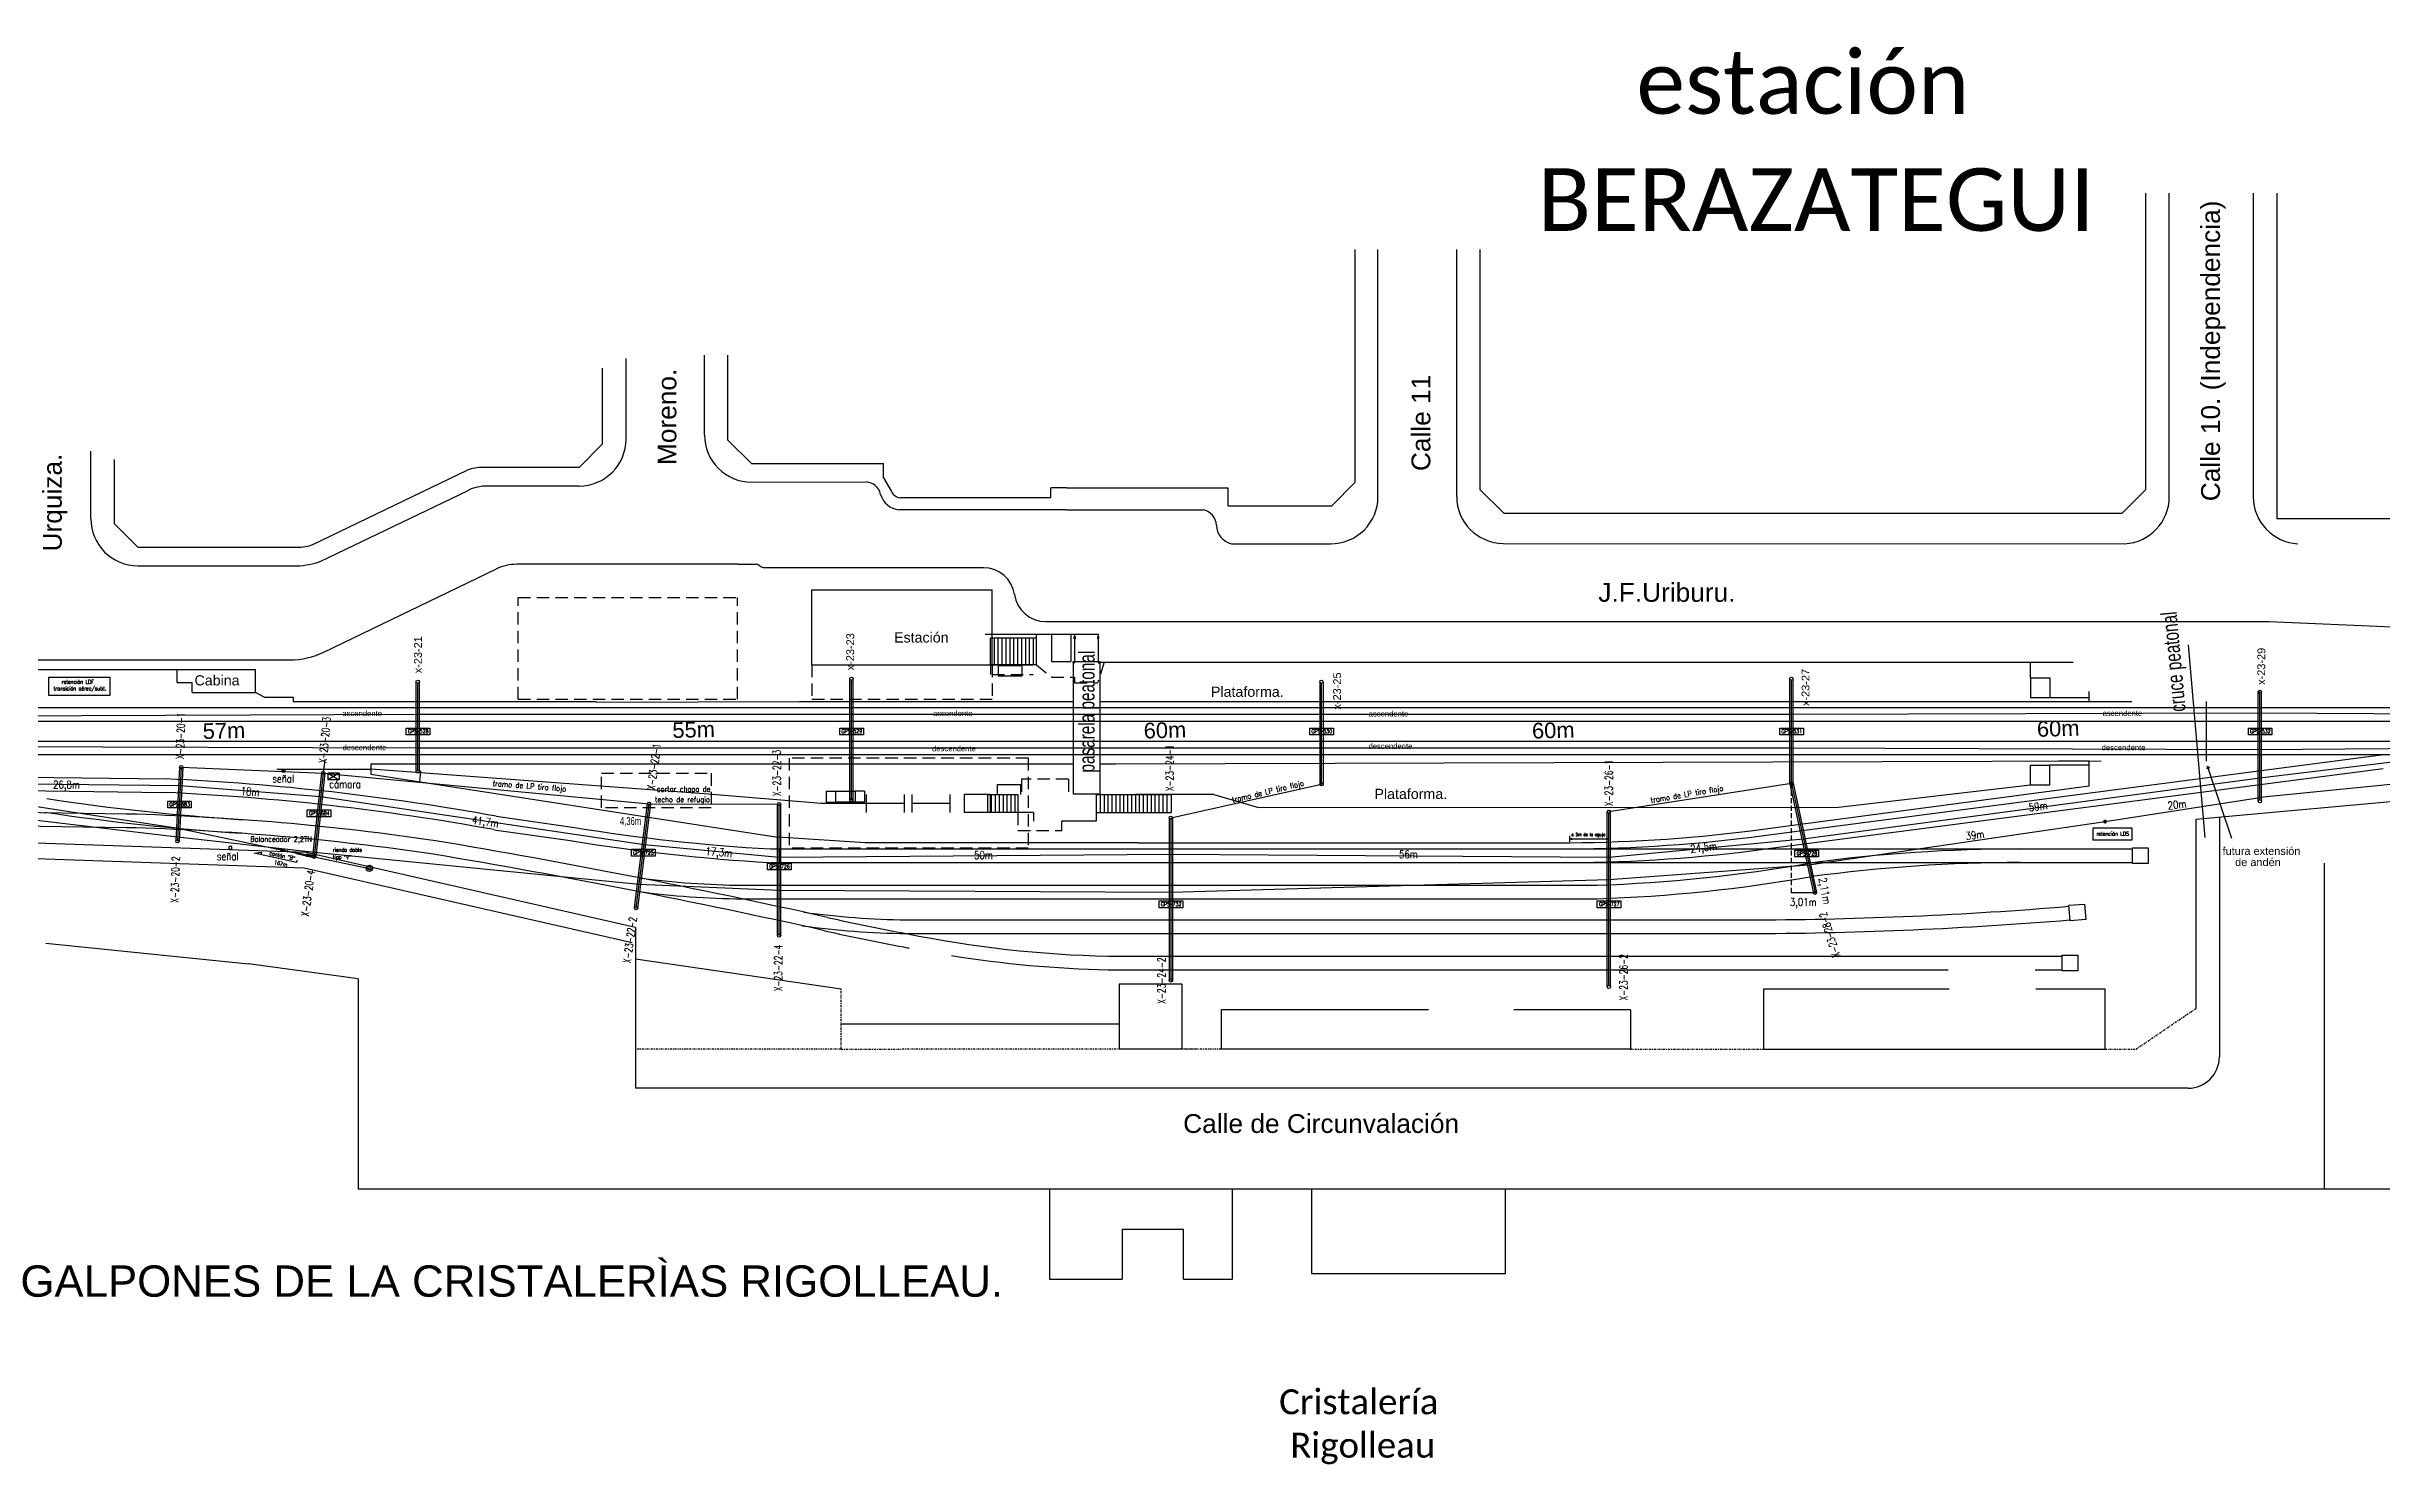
# Model space of a CAD drawing. Header units: millimetres. Extents: x 1022 to 1719, y 1617 to 1798.
# Drawn here: x 1262 to 1560.1, y 1616.8 to 1797.8 of the extents above; entities that cross this region are included whole.
import ezdxf

# ---------------------------------------------------------------- set-up
doc = ezdxf.new("R2010")
doc.units = ezdxf.units.MM
doc.linetypes.add('DASHDOT2', pattern=[0.5, 0.25, -0.125, 0, -0.125])
doc.linetypes.add('HIDDEN2', pattern=[4.7625, 3.175, -1.5875])
for name, color, linetype in [('CALLES', 8, 'Continuous'), ('EDIFICIOS', 8, 'Continuous'), ('LIMITE', 8, 'DASHDOT2'), ('LINEA_02', 8, 'Continuous'), ('longitud vano', 7, 'Continuous'), ('n° de postación', 1, 'Continuous'), ('pórticos', 4, 'Continuous'), ('SEMICUBIERTO', 8, 'HIDDEN2'), ('textos', 7, 'Continuous'), ('Textos catenaria', 7, 'Continuous'), ('vías', 8, 'Continuous')]:
    doc.layers.add(name, color=color, linetype=linetype)
doc.styles.add('progresivas', font='calibri.ttf')
doc.styles.add('ROMANS', font='arial.ttf', dxfattribs={"width": 0.7})
doc.styles.add('SIMPLEX', font='simplex.shx', dxfattribs={"width": 0.75})
doc.linetypes.add('FENCELINE2', pattern='A,0.25,-0.1,[132,ltypeshp.shx,S=0.1,R=0,X=-0.1,Y=0],-0.1,1', length=1.45)
doc.linetypes.add('ZIGZAG', pattern='A,0.00254,-5.08,[131,ltypeshp.shx,S=5.08,R=0,X=-5.08,Y=0],-10.16,[131,ltypeshp.shx,S=5.08,R=180,X=5.08,Y=0],-5.08', length=20.32254)

# ---------------------------------------------------------------- blocks, each defined once
blk = doc.blocks.new('Balanceador vista superior')
at = {"color": 3}
for p, q in [((-0.89, -0.32), (-0.95, 0.05)), ((-0.37, 0.09), (-0.94, 0.02)), ((-0.26, 0.01), (-0.55, -0.03)), ((-0.49, 0.06), (-0.54, 0.05)), ((-0.49, 0.05), (-0.54, 0.04)), ((-0.54, 0.04), (-0.53, -0.02)), ((-0.36, 0), (-0.49, 0.06)), ((-0.48, -0.01), (-0.49, 0.05)), ((-0.36, 0), (-0.37, 0.09)), ((-0.28, 0.01), (-0.37, 0.09)), ((-0.3, -0.1), (-0.31, 0.01)), ((-0.25, -0.09), (-0.26, 0.01)), ((-4.64, -0.67), (-4.65, -0.67)), ((-4.63, -0.66), (-4.64, -0.66)), ((-4.64, -0.67), (-4.64, -0.66)), ((-4.63, -0.67), (-4.64, -0.67)), ((-4.34, -0.63), (-4.63, -0.67)), ((-4.35, -0.62), (-4.34, -0.62)), ((-4.35, -0.63), (-4.34, -0.63)), ((-4.34, -0.62), (-4.32, -0.62)), ((-4.33, -0.62), (-4.34, -0.62)), ((-4.34, -0.63), (-4.34, -0.62)), ((-4.33, -0.63), (-4.34, -0.63)), ((-4.31, -0.69), (-4.33, -0.56)), ((-4.24, -0.58), (-4.28, -0.58)), ((-4.23, -0.64), (-4.27, -0.65)), ((-4.19, -0.59), (-4.22, -0.6)), ((-4.18, -0.61), (-4.22, -0.62)), ((-4.17, -0.67), (-4.19, -0.54)), ((-4.19, -0.6), (-4.18, -0.6)), ((-4.1, -0.56), (-4.13, -0.56)), ((-4.09, -0.62), (-4.12, -0.63)), ((-4.04, -0.57), (-4.08, -0.58)), ((-4.04, -0.59), (-4.07, -0.6)), ((-4.05, -0.58), (-4.03, -0.58)), ((-4.02, -0.65), (-4.04, -0.52)), ((-3.95, -0.54), (-3.99, -0.54)), ((-3.95, -0.6), (-3.98, -0.61)), ((-3.9, -0.55), (-3.93, -0.56)), ((-3.9, -0.57), (-3.93, -0.58)), ((-3.88, -0.62), (-3.9, -0.5)), ((-3.9, -0.56), (-3.89, -0.56)), ((-3.81, -0.52), (-3.84, -0.52)), ((-3.8, -0.58), (-3.83, -0.58)), ((-3.75, -0.53), (-3.79, -0.54)), ((-3.75, -0.55), (-3.78, -0.56)), ((-3.47, -0.5), (-3.76, -0.54)), ((-3.46, -0.49), (-3.47, -0.5)), ((-3.46, -0.5), (-3.47, -0.5)), ((-3.46, -0.49), (-3.46, -0.49)), ((-3.46, -0.5), (-3.45, -0.5)), ((-3.46, -0.5), (-3.46, -0.5)), ((-3.44, -0.56), (-3.45, -0.43)), ((-3.37, -0.45), (-3.4, -0.46)), ((-3.36, -0.52), (-3.39, -0.52)), ((-3.31, -0.47), (-3.35, -0.47)), ((-3.31, -0.49), (-3.34, -0.49)), ((-2.31, -0.33), (-3.32, -0.48)), ((-2.23, -0.3), (-2.34, -0.31)), ((-2.34, -0.32), (-2.34, -0.31)), ((-2.3, -0.31), (-2.34, -0.32)), ((-2.23, -0.35), (-2.34, -0.36)), ((-2.29, -0.35), (-2.34, -0.36)), ((-2.34, -0.36), (-2.34, -0.36)), ((-2.32, -0.37), (-2.33, -0.3)), ((-2.29, -0.35), (-2.3, -0.31)), ((-2.23, -0.36), (-2.24, -0.28)), ((-2.21, -0.27), (-1.01, -0.05)), ((-2.2, -0.37), (-0.98, -0.23)), ((-2.18, -0.36), (-2.19, -0.27)), ((-0.6, -0.05), (-1.25, -0.14)), ((-0.59, -0.09), (-1.25, -0.18)), ((-1.24, -0.22), (-1.25, -0.14)), ((-0.59, -0.13), (-1.24, -0.22)), ((-0.86, -0.01), (-1.01, -0.03)), ((-1, -0.1), (-1.01, -0.03)), ((-0.86, -0.03), (-1, -0.08)), ((-0.98, -0.25), (-0.99, -0.18)), ((-0.83, -0.22), (-0.98, -0.21)), ((-0.83, -0.23), (-0.98, -0.25)), ((-0.33, -0.19), (-0.9, -0.28)), ((-0.85, -0.08), (-0.86, -0.01)), ((-0.83, -0.23), (-0.84, -0.16)), ((-0.59, -0.13), (-0.6, -0.05)), ((-0.54, -0.13), (-0.55, -0.03)), ((-0.25, -0.09), (-0.54, -0.13)), ((-0.53, -0.02), (-0.48, -0.01)), ((-0.52, -0.14), (-0.46, -0.13)), ((-0.51, -0.19), (-0.52, -0.14)), ((-0.46, -0.18), (-0.51, -0.19)), ((-0.46, -0.19), (-0.51, -0.2)), ((-0.34, -0.1), (-0.46, -0.19)), ((-0.46, -0.13), (-0.46, -0.18)), ((-0.33, -0.19), (-0.34, -0.1)), ((-0.33, -0.19), (-0.27, -0.09)), ((-0.23, -0.03), (-0.26, -0.01)), ((-0.25, -0.06), (-0.23, -0.03)), ((-0.21, -0.03), (-0.23, -0.03))]:
    blk.add_line(p, q, dxfattribs=at)
blk.add_circle((0, 0), 0.00196, dxfattribs=at)
for centre, radius, start, end in [((-4.33, -0.63), 0.0672, 54.834, 92.1887), ((-4.33, -0.62), 0.0672, 284.2073, 321.5619), ((-4.33, -0.63), 0.0739, 11.7462, 52.4887), ((-4.33, -0.62), 0.0739, 323.9072, 4.6497), ((-4.25, -0.62), 0.038, 11.453, 73.3746), ((-4.26, -0.61), 0.038, 303.0213, 4.9429), ((-4.18, -0.6), 0.0672, 54.834, 92.1887), ((-4.18, -0.6), 0.0672, 284.2073, 321.5619), ((-4.19, -0.61), 0.0739, 11.7462, 52.4887), ((-4.19, -0.6), 0.0739, 323.9072, 4.6497), ((-4.11, -0.59), 0.038, 11.453, 73.3746), ((-4.11, -0.59), 0.038, 303.0213, 4.9429), ((-4.04, -0.58), 0.0672, 54.834, 92.1887), ((-4.04, -0.58), 0.0672, 284.2073, 321.5619), ((-4.04, -0.59), 0.0739, 11.7462, 52.4887), ((-4.05, -0.58), 0.0739, 323.9072, 4.6497), ((-3.97, -0.57), 0.038, 11.453, 73.3746), ((-3.97, -0.57), 0.038, 303.0213, 4.9429), ((-3.89, -0.56), 0.0672, 54.834, 92.1887), ((-3.89, -0.56), 0.0672, 284.2073, 321.5619), ((-3.9, -0.57), 0.0739, 11.7462, 52.4887), ((-3.9, -0.56), 0.0739, 323.9072, 4.6497), ((-3.82, -0.55), 0.038, 11.453, 73.3746), ((-3.82, -0.55), 0.038, 303.0213, 4.9429), ((-3.45, -0.5), 0.0672, 54.834, 92.1887), ((-3.45, -0.5), 0.0672, 284.2073, 321.5619), ((-3.46, -0.5), 0.0739, 11.7462, 52.4887), ((-3.46, -0.49), 0.0739, 323.9072, 4.6497), ((-3.38, -0.49), 0.038, 11.453, 73.3746), ((-3.38, -0.48), 0.038, 303.0213, 4.9429), ((-2.21, -0.28), 0.024, 8.198, 188.198), ((-2.2, -0.36), 0.024, 188.198, 8.198)]:
    blk.add_arc(centre, radius, start, end, dxfattribs=at)

msp = doc.modelspace()

# ---------------------------------------------------------------- linework, layer by layer
for p, q in [((1535.418, 1721.44), (1537.518, 1696.843)), ((1307.943, 1710.833), (1310.954, 1710.833)), ((1307.943, 1709.97), (1307.943, 1710.833)), ((1310.954, 1710.833), (1310.954, 1709.97)), ((1363.287, 1710.832), (1366.298, 1710.832)), ((1363.287, 1709.969), (1363.287, 1710.832)), ((1366.298, 1710.832), (1366.298, 1709.969)), ((1423.287, 1710.831), (1426.298, 1710.831)), ((1423.287, 1709.968), (1423.287, 1710.831)), ((1426.298, 1710.831), (1426.298, 1709.968)), ((1483.287, 1710.83), (1486.298, 1710.83)), ((1483.287, 1709.967), (1483.287, 1710.83)), ((1486.298, 1710.83), (1486.298, 1709.967)), ((1543.087, 1710.829), (1546.098, 1710.829)), ((1543.087, 1709.966), (1543.087, 1710.829)), ((1546.098, 1710.829), (1546.098, 1709.966)), ((1310.954, 1709.97), (1307.943, 1709.97)), ((1366.298, 1709.969), (1363.287, 1709.969)), ((1426.298, 1709.968), (1423.287, 1709.968)), ((1486.298, 1709.967), (1483.287, 1709.967)), ((1546.098, 1709.966), (1543.087, 1709.966)), ((1292.467, 1705.523), (1292.117, 1705.523)), ((1292.117, 1705.173), (1292.117, 1705.523)), ((1292.117, 1705.523), (1292.467, 1705.173)), ((1292.467, 1705.523), (1292.117, 1705.173)), ((1292.467, 1705.173), (1292.117, 1705.173)), ((1292.467, 1705.173), (1292.467, 1705.523)), ((1297.535, 1706.815), (1297.346, 1705.086)), ((1297.942, 1705.077), (1297.942, 1704.227)), ((1299.392, 1705.077), (1297.942, 1705.077)), ((1299.392, 1705.077), (1297.942, 1704.227)), ((1297.942, 1705.077), (1299.392, 1704.227)), ((1299.392, 1705.077), (1299.392, 1704.227)), ((1574.561, 1704.937), (1544.561, 1701.972)), ((1279.131, 1704.251), (1279.041, 1702.513)), ((1297.098, 1702.811), (1296.91, 1701.081)), ((1299.392, 1704.227), (1297.942, 1704.227)), ((1252.287, 1700.071), (1278.754, 1696.948)), ((1277.492, 1701.491), (1280.504, 1701.491)), ((1277.492, 1700.629), (1277.492, 1701.491)), ((1280.504, 1700.629), (1277.492, 1700.629)), ((1280.504, 1701.491), (1280.504, 1700.629)), ((1295.311, 1700.365), (1298.322, 1700.365)), ((1295.311, 1699.502), (1295.311, 1700.365)), ((1298.322, 1699.502), (1295.311, 1699.502)), ((1298.322, 1700.365), (1298.322, 1699.502)), ((1486.998, 1693.371), (1524.801, 1698.881)), ((1278.754, 1696.948), (1296.243, 1694.963)), ((1456.455, 1696.678), (1456.755, 1696.782)), ((1456.455, 1696.678), (1461.455, 1696.678)), ((1456.455, 1696.678), (1456.755, 1696.575)), ((1461.455, 1696.678), (1461.156, 1696.782)), ((1461.455, 1696.678), (1461.156, 1696.575)), ((1285.67, 1695.685), (1285.32, 1695.685)), ((1285.32, 1695.335), (1285.32, 1695.685)), ((1285.67, 1695.335), (1285.32, 1695.335)), ((1285.67, 1695.335), (1285.67, 1695.685)), ((1296.181, 1694.387), (1303.228, 1692.912)), ((1296.243, 1694.963), (1337.665, 1690.876)), ((1336.692, 1695.341), (1339.703, 1695.341)), ((1336.692, 1694.478), (1336.692, 1695.341)), ((1339.703, 1694.478), (1336.692, 1694.478)), ((1339.703, 1695.341), (1339.703, 1694.478)), ((1354.063, 1693.572), (1357.074, 1693.572)), ((1354.063, 1692.709), (1354.063, 1693.572)), ((1355.537, 1695.389), (1355.537, 1693.649)), ((1357.074, 1693.572), (1357.074, 1692.709)), ((1461.455, 1691.49), (1486.998, 1693.371)), ((1485.216, 1695.23), (1488.227, 1695.23)), ((1485.216, 1694.367), (1485.216, 1695.23)), ((1488.227, 1694.367), (1485.216, 1694.367)), ((1488.227, 1695.23), (1488.227, 1694.367)), ((1337.665, 1690.876), (1355.537, 1690.128)), ((1357.074, 1692.709), (1354.063, 1692.709)), ((1355.537, 1690.128), (1405.537, 1689.879)), ((1405.537, 1689.879), (1461.455, 1691.49)), ((1487.77, 1689.794), (1484.76, 1689.794)), ((1404.052, 1688.746), (1407.063, 1688.746)), ((1404.052, 1687.884), (1404.052, 1688.746)), ((1407.063, 1687.884), (1404.052, 1687.884)), ((1407.063, 1688.746), (1407.063, 1687.884)), ((1459.982, 1688.746), (1462.993, 1688.746)), ((1459.982, 1687.884), (1459.982, 1688.746)), ((1462.993, 1687.884), (1459.982, 1687.884)), ((1462.993, 1688.746), (1462.993, 1687.884))]:
    msp.add_line(p, q)
at = {"color": 6}
msp.add_line((1537.765, 1706.585), (1537.765, 1714.227), dxfattribs=at)
at = {"color": 5}
for p, q in [((1244.236, 1704.764), (1277.287, 1704.34)), ((1244.214, 1703.024), (1277.264, 1702.601)), ((1319.417, 1699.57), (1329.417, 1698.13)), ((1319.169, 1697.848), (1329.169, 1696.407)), ((1354.417, 1695.389), (1461.455, 1695.389)), ((1354.417, 1693.649), (1461.455, 1693.649))]:
    msp.add_line(p, q, dxfattribs=at)
at = {"color": 4}
for p, q in [((1279.003, 1705.86), (1278.515, 1696.379)), ((1279.213, 1705.849), (1278.725, 1696.369)), ((1279.423, 1705.838), (1278.934, 1696.358)), ((1297.137, 1705.108), (1295.972, 1694.409)), ((1297.346, 1705.086), (1296.181, 1694.387)), ((1297.555, 1705.063), (1296.389, 1694.364)), ((1484.555, 1703.688), (1487.565, 1689.749)), ((1484.761, 1703.733), (1487.77, 1689.794)), ((1484.966, 1703.777), (1487.976, 1689.838)), ((1337.079, 1687.855), (1338.734, 1701.197)), ((1337.287, 1687.829), (1338.943, 1701.171)), ((1337.496, 1687.803), (1339.151, 1701.146)), ((1355.327, 1684.328), (1355.327, 1701.128)), ((1355.537, 1684.328), (1355.537, 1701.128)), ((1355.747, 1684.328), (1355.747, 1701.128)), ((1405.327, 1699.369), (1405.327, 1678.604)), ((1405.537, 1699.369), (1405.537, 1678.604)), ((1405.747, 1699.369), (1405.747, 1678.604)), ((1461.245, 1677.771), (1461.245, 1700.13)), ((1461.455, 1677.981), (1461.455, 1699.92)), ((1461.665, 1677.771), (1461.665, 1700.13))]:
    msp.add_line(p, q, dxfattribs=at)
at = {"color": 11, "linetype": 'ZIGZAG', "ltscale": 0.02}
for p, q in [((1279.213, 1705.849), (1297.346, 1705.086)), ((1297.346, 1705.086), (1338.943, 1701.171)), ((1309.757, 1705.346), (1309.624, 1703.93)), ((1424.761, 1703.639), (1405.747, 1699.369)), ((1484.761, 1703.733), (1461.455, 1700.13)), ((1338.943, 1701.171), (1355.537, 1701.128))]:
    msp.add_line(p, q, dxfattribs=at)
at = {"color": 7, "linetype": 'HIDDEN2', "ltscale": 0.2}
msp.add_line((1484.76, 1689.794), (1484.761, 1703.733), dxfattribs=at)
at = {"color": 7}
for p, q in [((1524.801, 1698.881), (1544.561, 1701.972)), ((1456.455, 1696.301), (1456.455, 1697.056)), ((1288.52, 1694.834), (1289.469, 1694.975)), ((1293.91, 1693.64), (1288.52, 1694.834)), ((1289.469, 1694.975), (1289.395, 1694.64)), ((1293.984, 1693.975), (1293.91, 1693.64))]:
    msp.add_line(p, q, dxfattribs=at)
for points in [[(1262.311, 1717.308), (1270.095, 1717.308), (1270.095, 1714.967), (1262.311, 1714.967)], [(1523.268, 1698.065), (1528.201, 1698.065), (1528.201, 1696.493), (1523.268, 1696.493)]]:
    msp.add_lwpolyline(points, close=True)
at = {"color": 3}
msp.add_lwpolyline([(1131.237, 1715.643), (1192.037, 1709.432), (1251.587, 1702.234), (1278.81, 1698.024), (1296.181, 1694.387)], dxfattribs=at)
at = {"const_width": 0.05}
msp.add_lwpolyline([(1297.262, 1702.79, 1), (1297.312, 1702.79, 1)], format="xyb", close=True, dxfattribs=at)
at = {"color": 7}
for points, const_width in [([(1524.676, 1698.881, 1), (1524.926, 1698.881, 1)], 0.25), ([(1487.745, 1689.794, 1), (1487.795, 1689.794, 1)], 0.05)]:
    msp.add_lwpolyline(points, format="xyb", close=True, dxfattribs=dict(at, const_width=const_width))
for centre, radius in [((1309.417, 1710.4), 0.0747), ((1364.761, 1710.399), 0.0747), ((1424.761, 1710.398), 0.0747), ((1484.761, 1710.397), 0.0747), ((1544.561, 1710.396), 0.0747), ((1278.966, 1701.059), 0.0747), ((1296.785, 1699.932), 0.0747), ((1303.228, 1692.912), 0.4), ((1303.228, 1692.912), 0.2), ((1338.166, 1694.908), 0.0747), ((1355.537, 1693.139), 0.0747), ((1486.69, 1694.797), 0.0747), ((1405.526, 1688.314), 0.0747), ((1461.455, 1688.314), 0.0747)]:
    msp.add_circle(centre, radius)
at = {"color": 4}
for centre in [(1279.213, 1705.849), (1297.346, 1705.086), (1338.943, 1701.171), (1355.537, 1701.128), (1405.537, 1699.369), (1461.455, 1700.13), (1278.725, 1696.369), (1296.181, 1694.387), (1487.77, 1689.794), (1337.287, 1687.829), (1355.537, 1684.328), (1405.537, 1678.604), (1461.455, 1677.771)]:
    msp.add_circle(centre, 0.21, dxfattribs=at)
for radius in [296.95, 298.69]:
    msp.add_arc((1306.284, 1995.451), radius, 261.4378, 266.28444)
at = {"color": 5}
for centre, radius, start, end in [((1262.88, 1388.699), 314.23, 79.69247, 87.38663), ((1262.88, 1388.699), 315.97, 79.69247, 87.38663), ((1368.576, 1939.967), 246.727, 260.80227, 266.68668), ((1368.576, 1939.967), 244.987, 260.80227, 266.68668)]:
    msp.add_arc(centre, radius, start, end, dxfattribs=at)
at = {"layer": 'CALLES'}
for p, q in [((1529.997, 1741.267), (1529.996, 1779.113)), ((1532.997, 1740.336), (1532.996, 1779.113)), ((1543.717, 1779.113), (1543.718, 1740.336)), ((1546.717, 1779.113), (1546.718, 1737.557)), ((1429.088, 1742.215), (1429.088, 1771.952)), ((1431.982, 1740.364), (1431.985, 1771.952)), ((1442.029, 1740.397), (1442.029, 1771.952)), ((1445.029, 1741.265), (1445.029, 1771.952)), ((1346.004, 1748.236), (1346.004, 1758.454)), ((1349.004, 1747.603), (1349.004, 1758.455)), ((1333.004, 1747.104), (1333.004, 1756.79)), ((1336.004, 1747.734), (1336.004, 1758.021)), ((1330.004, 1744.104), (1333.004, 1747.104)), ((1349.004, 1747.603), (1352.004, 1744.606)), ((1267.679, 1737.54), (1267.679, 1746.185)), ((1270.679, 1736.91), (1270.679, 1745.132)), ((1296.022, 1734.254), (1315.724, 1743.76)), ((1330.004, 1744.104), (1317.725, 1744.104)), ((1352.004, 1744.606), (1368.879, 1744.625)), ((1368.879, 1742.775), (1368.879, 1744.625)), ((1297.052, 1732.119), (1315.742, 1741.137)), ((1330.004, 1741.734), (1318.349, 1741.734)), ((1352.01, 1742.236), (1366.639, 1742.252)), ((1368.879, 1742.775), (1369.875, 1741.032)), ((1390.236, 1740.215), (1390.236, 1741.515)), ((1392.24, 1741.515), (1390.236, 1741.515)), ((1426.088, 1739.215), (1429.088, 1742.215)), ((1445.029, 1741.265), (1448.029, 1738.265)), ((1526.997, 1738.267), (1529.997, 1741.267)), ((1392.24, 1738.705), (1370.836, 1738.704)), ((1390.236, 1740.215), (1370.982, 1740.214)), ((1448.029, 1738.265), (1526.997, 1738.267)), ((1273.679, 1733.91), (1270.679, 1736.91)), ((1273.679, 1733.91), (1294.022, 1733.91)), ((1273.679, 1731.54), (1294.022, 1731.54)), ((1350.284, 1731.734), (1322.046, 1731.734)), ((1350.284, 1731.734), (1352.653, 1731.737)), ((1413.281, 1734.365), (1425.917, 1734.365)), ((1447.964, 1734.397), (1527.301, 1734.367)), ((1297.432, 1720.519), (1319.439, 1731.138)), ((1381.633, 1731.305), (1353.692, 1731.304)), ((1389.555, 1724.425), (1395.763, 1724.425)), ((1392.76, 1722.795), (1393.26, 1722.795)), ((1395.763, 1724.425), (1477.063, 1724.426)), ((1477.063, 1724.426), (1545.726, 1724.427)), ((1545.726, 1724.427), (1607.618, 1721.758)), ((1149.353, 1719.596), (1293.082, 1719.525)), ((1599.25, 1704.885), (1536.391, 1699.156)), ((1536.391, 1699.156), (1536.392, 1675.025)), ((1539.391, 1699.43), (1539.392, 1668.837)), ((1294.892, 1692.955), (1210.081, 1695.891)), ((1336.762, 1683.395), (1294.892, 1692.955)), ((1552.758, 1693.584), (1552.759, 1651.937)), ((1337.207, 1685.345), (1337.207, 1664.833)), ((1261.949, 1683.359), (1287.787, 1680.714)), ((1337.207, 1681.345), (1363.452, 1677.531)), ((1301.801, 1678.815), (1287.787, 1680.714)), ((1301.801, 1678.815), (1301.802, 1651.933)), ((1413.552, 1664.835), (1337.207, 1664.833)), ((1535.392, 1664.836), (1413.552, 1664.835)), ((1413.553, 1651.935), (1301.802, 1651.933)), ((1563.206, 1651.937), (1413.553, 1651.935))]:
    msp.add_line(p, q, dxfattribs=at)
for centre, radius, start, end in [((1330.004, 1747.734), 6, 270.00088, 0.00088), ((1352.004, 1748.236), 6, 180.00088, 270.06402), ((1317.725, 1738.104), 6, 90.00088, 109.47345), ((1318.35, 1735.734), 6, 90.00088, 115.75798), ((1366.501, 1740.221), 2.036, 12.42486, 86.10529), ((1371.088, 1741.393), 2.7, 195.76847, 264.66026), ((1371.254, 1741.741), 1.551, 207.19611, 259.89611), ((1273.679, 1737.54), 6, 180.00088, 270.00088), ((1425.982, 1740.365), 6, 269.37929, 359.99415), ((1448.029, 1740.397), 6, 180.00088, 269.37868), ((1526.997, 1740.359), 6, 272.91056, 359.7829), ((1549.718, 1740.359), 6, 180.21886, 267.09121), ((1294.022, 1739.91), 6, 270.00088, 289.47345), ((1293.68, 1741.552), 10.017, 271.95536, 289.67034), ((1322.046, 1725.734), 6, 90.00088, 115.75798), ((1352.477, 1730.855), 0.899, 47.74848, 78.70219), ((1353.812, 1732.612), 1.313, 236.20903, 264.76964), ((1381.633, 1727.305), 4, 8.04873, 90.00088), ((1389.555, 1728.425), 4, 188.04873, 270.00088), ((1293.086, 1729.525), 10, 269.97184, 295.75798), ((1535.392, 1668.836), 4, 270.00088, 0.00088)]:
    msp.add_arc(centre, radius, start, end, dxfattribs=at)
at = {"layer": 'EDIFICIOS'}
for p, q in [((1359.722, 1728.494), (1382.722, 1728.495)), ((1359.722, 1718.894), (1359.722, 1728.494)), ((1382.722, 1718.895), (1382.722, 1728.495)), ((1390.31, 1722.795), (1390.311, 1719.345)), ((1390.31, 1722.795), (1392.76, 1722.795)), ((1392.76, 1722.795), (1392.761, 1719.345)), ((1393.26, 1722.795), (1396.26, 1722.795)), ((1393.26, 1722.795), (1393.26, 1722.476)), ((1396.26, 1722.795), (1396.26, 1722.476)), ((1393.36, 1722.476), (1393.16, 1722.476)), ((1393.16, 1722.476), (1393.16, 1722.276)), ((1393.16, 1722.276), (1393.36, 1722.276)), ((1393.26, 1722.276), (1393.261, 1719.345)), ((1393.36, 1722.276), (1393.36, 1722.476)), ((1396.36, 1722.476), (1396.16, 1722.476)), ((1396.16, 1722.476), (1396.16, 1722.276)), ((1396.16, 1722.276), (1396.36, 1722.276)), ((1396.26, 1722.276), (1396.261, 1719.345)), ((1396.36, 1722.276), (1396.36, 1722.476)), ((1278.701, 1718.283), (1288.701, 1718.283)), ((1278.701, 1716.643), (1278.701, 1718.283)), ((1278.701, 1716.643), (1280.621, 1716.643)), ((1280.621, 1715.383), (1280.621, 1716.643)), ((1288.701, 1715.383), (1288.701, 1718.283)), ((1359.722, 1718.894), (1382.722, 1718.895)), ((1390.311, 1719.345), (1392.761, 1719.345)), ((1393.061, 1719.145), (1393.061, 1719.345)), ((1393.061, 1719.345), (1393.261, 1719.345)), ((1393.061, 1719.145), (1393.261, 1719.145)), ((1393.261, 1719.345), (1393.261, 1719.145)), ((1393.261, 1719.345), (1396.261, 1719.345)), ((1396.261, 1719.345), (1396.261, 1719.145)), ((1396.261, 1719.345), (1396.461, 1719.345)), ((1396.261, 1719.145), (1396.461, 1719.145)), ((1396.461, 1719.145), (1396.461, 1719.345)), ((1280.621, 1715.383), (1288.701, 1715.383)), ((1362.729, 1702.784), (1365.229, 1702.784)), ((1362.729, 1702.784), (1362.729, 1701.384)), ((1365.229, 1702.784), (1365.229, 1701.384)), ((1366.629, 1702.334), (1366.629, 1700.034)), ((1371.479, 1702.334), (1371.479, 1700.034)), ((1372.479, 1702.334), (1372.479, 1700.034)), ((1377.329, 1702.335), (1377.329, 1700.035)), ((1379.179, 1702.335), (1379.179, 1700.035)), ((1382.479, 1702.335), (1379.179, 1702.335)), ((1382.479, 1702.335), (1382.479, 1700.035)), ((1383.368, 1703.635), (1386.368, 1703.635)), ((1383.368, 1703.635), (1383.368, 1702.335)), ((1383.368, 1702.335), (1386.018, 1702.335)), ((1386.018, 1702.335), (1386.018, 1700.035)), ((1386.368, 1703.635), (1386.368, 1702.335)), ((1396.018, 1702.335), (1396.018, 1698.935)), ((1411.009, 1702.335), (1401.009, 1702.335)), ((1365.229, 1701.384), (1362.729, 1701.384)), ((1371.479, 1701.184), (1366.629, 1701.184)), ((1377.329, 1701.185), (1372.479, 1701.184)), ((1382.479, 1700.035), (1379.179, 1700.035)), ((1388.018, 1700.035), (1386.018, 1700.035)), ((1388.018, 1700.035), (1388.018, 1698.935)), ((1396.018, 1698.935), (1391.618, 1698.935)), ((1406.947, 1678.104), (1398.947, 1678.104)), ((1398.947, 1678.104), (1398.947, 1669.834)), ((1406.947, 1678.104), (1406.947, 1669.835)), ((1481.207, 1677.533), (1504.899, 1677.534)), ((1481.207, 1677.533), (1481.207, 1669.836)), ((1515.966, 1677.534), (1524.76, 1677.534)), ((1524.76, 1677.534), (1524.76, 1669.836)), ((1398.947, 1673.032), (1363.452, 1673.031)), ((1411.947, 1674.835), (1411.947, 1669.835)), ((1438.433, 1674.835), (1411.947, 1674.835)), ((1464.207, 1674.835), (1449.319, 1674.835)), ((1464.207, 1674.835), (1464.207, 1669.835)), ((1406.947, 1669.835), (1398.947, 1669.834)), ((1464.207, 1669.835), (1411.947, 1669.835)), ((1481.207, 1669.836), (1524.76, 1669.836)), ((1390.031, 1651.934), (1390.031, 1640.452)), ((1413.429, 1640.452), (1413.428, 1651.935)), ((1423.486, 1651.985), (1423.486, 1641.162)), ((1448.253, 1641.163), (1448.253, 1651.986)), ((1407.174, 1646.782), (1399.311, 1646.782)), ((1399.311, 1646.782), (1399.312, 1640.452)), ((1407.174, 1640.452), (1407.174, 1646.782)), ((1390.031, 1640.452), (1399.312, 1640.452)), ((1407.174, 1640.452), (1413.429, 1640.452)), ((1423.486, 1641.162), (1448.253, 1641.163))]:
    msp.add_line(p, q, dxfattribs=at)
at = {"layer": 'LIMITE'}
for p, q in [((1363.452, 1669.834), (1363.452, 1677.531)), ((1528.754, 1669.836), (1536.392, 1675.025)), ((1363.452, 1669.834), (1337.207, 1669.833)), ((1363.452, 1669.834), (1371.152, 1669.834)), ((1408.702, 1669.835), (1371.152, 1669.834)), ((1411.947, 1669.835), (1406.947, 1669.835)), ((1464.207, 1669.835), (1481.207, 1669.836)), ((1524.76, 1669.836), (1528.754, 1669.836))]:
    msp.add_line(p, q, dxfattribs=at)
at = {"layer": 'LINEA_02'}
for p, q in [((1392.24, 1741.515), (1412.836, 1741.515)), ((1412.836, 1741.515), (1412.836, 1739.215)), ((1392.24, 1738.705), (1409.688, 1738.705)), ((1412.836, 1739.215), (1426.088, 1739.215)), ((1590.418, 1737.557), (1546.718, 1737.557)), ((1381.853, 1722.795), (1390.31, 1722.795)), ((1388.41, 1722.295), (1388.41, 1722.795)), ((1388.41, 1722.295), (1382.51, 1722.295)), ((1382.511, 1718.895), (1382.51, 1722.295)), ((1383.011, 1718.895), (1383.01, 1722.295)), ((1383.511, 1718.895), (1383.51, 1722.295)), ((1384.011, 1718.895), (1384.01, 1722.295)), ((1384.511, 1718.895), (1384.51, 1722.295)), ((1385.011, 1718.895), (1385.01, 1722.295)), ((1385.511, 1718.895), (1385.51, 1722.295)), ((1386.011, 1718.895), (1386.01, 1722.295)), ((1386.511, 1718.895), (1386.51, 1722.295)), ((1387.011, 1718.895), (1387.01, 1722.295)), ((1387.511, 1718.895), (1387.51, 1722.295)), ((1388.011, 1718.895), (1388.01, 1722.295)), ((1388.411, 1718.895), (1388.41, 1722.295)), ((1388.41, 1721.045), (1388.41, 1721.545)), ((1388.411, 1718.895), (1382.511, 1718.895)), ((1382.722, 1718.895), (1387.952, 1718.895)), ((1393.061, 1719.145), (1393.061, 1702.425)), ((1396.461, 1719.145), (1396.461, 1702.425)), ((1515.265, 1717.227), (1515.265, 1719.227)), ((1515.265, 1717.227), (1517.765, 1717.227)), ((1515.265, 1717.227), (1515.265, 1714.727)), ((1517.765, 1717.227), (1517.765, 1714.727)), ((1289.801, 1714.783), (1288.701, 1715.383)), ((1289.801, 1714.783), (1293.501, 1714.783)), ((1293.501, 1714.783), (1293.501, 1714.223)), ((1293.501, 1714.223), (1311.763, 1714.223)), ((1311.763, 1714.223), (1332.174, 1714.224)), ((1332.174, 1714.133), (1358.127, 1714.224)), ((1358.127, 1714.224), (1389.708, 1714.224)), ((1389.708, 1714.224), (1393.061, 1714.224)), ((1396.461, 1714.225), (1398.502, 1714.225)), ((1398.502, 1714.225), (1528.207, 1714.227)), ((1515.265, 1714.727), (1517.765, 1714.727)), ((1517.765, 1714.727), (1522.765, 1714.727)), ((1522.765, 1714.227), (1522.765, 1715.503)), ((1393.061, 1706.235), (1303.401, 1706.233)), ((1303.401, 1706.233), (1303.401, 1704.933)), ((1303.401, 1704.933), (1355.355, 1696.913)), ((1398.502, 1706.235), (1396.461, 1706.235)), ((1524.313, 1706.589), (1398.502, 1706.235)), ((1515.265, 1706.089), (1517.765, 1706.089)), ((1515.265, 1703.589), (1515.265, 1706.089)), ((1522.765, 1706.089), (1517.765, 1706.089)), ((1517.765, 1703.589), (1517.765, 1706.089)), ((1522.765, 1706.589), (1518.872, 1706.589)), ((1522.765, 1703.442), (1522.765, 1706.589)), ((1382.118, 1702.335), (1383.368, 1702.335)), ((1382.118, 1702.335), (1382.118, 1700.035)), ((1382.618, 1702.335), (1382.618, 1700.035)), ((1383.118, 1702.335), (1383.118, 1700.035)), ((1383.618, 1702.335), (1383.618, 1700.035)), ((1384.118, 1702.335), (1384.118, 1700.035)), ((1384.618, 1702.335), (1384.618, 1700.035)), ((1385.118, 1702.335), (1385.118, 1700.035)), ((1385.618, 1702.335), (1385.618, 1700.035)), ((1393.061, 1702.425), (1396.461, 1702.425)), ((1396.018, 1702.335), (1405.568, 1702.335)), ((1396.518, 1702.335), (1396.518, 1700.035)), ((1397.018, 1702.335), (1397.018, 1700.035)), ((1397.518, 1702.335), (1397.518, 1700.035)), ((1398.018, 1702.335), (1398.018, 1700.035)), ((1398.518, 1702.335), (1398.518, 1700.035)), ((1399.018, 1702.335), (1399.018, 1700.035)), ((1399.518, 1702.335), (1399.518, 1700.035)), ((1399.518, 1702.335), (1399.518, 1700.035)), ((1400.018, 1702.335), (1400.018, 1700.035)), ((1400.518, 1702.335), (1400.518, 1700.035)), ((1401.018, 1702.335), (1401.018, 1700.035)), ((1401.518, 1702.335), (1401.518, 1700.035)), ((1402.018, 1702.335), (1402.018, 1700.035)), ((1402.518, 1702.335), (1402.518, 1700.035)), ((1403.018, 1702.335), (1403.018, 1700.035)), ((1403.518, 1702.335), (1403.518, 1700.035)), ((1404.018, 1702.335), (1404.018, 1700.035)), ((1404.518, 1702.335), (1404.518, 1700.035)), ((1405.018, 1702.335), (1405.018, 1700.035)), ((1405.568, 1702.335), (1405.568, 1700.035)), ((1411.009, 1702.335), (1416.713, 1700.703)), ((1481.121, 1697.907), (1522.765, 1703.442)), ((1515.265, 1703.589), (1517.765, 1703.589)), ((1366.629, 1701.184), (1360.909, 1701.184)), ((1386.018, 1700.035), (1382.118, 1700.035)), ((1396.018, 1700.035), (1405.568, 1700.035)), ((1366.53, 1696.181), (1355.355, 1696.913)), ((1387.46, 1696.182), (1366.53, 1696.181)), ((1401.36, 1696.182), (1387.46, 1696.182)), ((1401.36, 1696.182), (1456.461, 1696.183)), ((1528.318, 1695.515), (1530.318, 1695.515)), ((1528.319, 1693.515), (1528.318, 1695.515)), ((1530.319, 1693.515), (1528.319, 1693.515)), ((1530.318, 1695.515), (1530.319, 1693.515)), ((1520.165, 1688.194), (1522.158, 1688.358)), ((1520.329, 1686.201), (1520.165, 1688.194)), ((1522.158, 1688.358), (1522.323, 1686.365)), ((1522.323, 1686.365), (1520.329, 1686.201)), ((1519.319, 1681.827), (1521.319, 1681.827)), ((1519.319, 1679.827), (1519.319, 1681.827)), ((1521.319, 1681.827), (1521.319, 1679.827)), ((1521.319, 1679.827), (1519.319, 1679.827))]:
    msp.add_line(p, q, dxfattribs=at)
at = {"layer": 'LINEA_02', "linetype": 'FENCELINE2', "ltscale": 0.25}
for p, q in [((1149.353, 1718.346), (1278.701, 1718.283)), ((1396.461, 1719.225), (1520.707, 1719.226)), ((1291.401, 1705.583), (1303.401, 1705.583)), ((1345.988, 1702.416), (1303.401, 1705.583)), ((1360.909, 1701.184), (1345.988, 1702.416)), ((1490.766, 1700.704), (1515.265, 1703.589)), ((1416.713, 1700.703), (1490.766, 1700.704)), ((1295.152, 1694.948), (1210.15, 1697.889)), ((1337.207, 1685.345), (1295.152, 1694.948))]:
    msp.add_line(p, q, dxfattribs=at)
at = {"layer": 'LINEA_02'}
for centre, radius, start, end in [((1409.218, 1736.615), 2.142, 3.1693, 77.34341), ((1413.85, 1736.793), 2.494, 181.36703, 256.8015), ((1455.474, 1888.293), 192.106, 270.29021, 277.6723)]:
    msp.add_arc(centre, radius, start, end, dxfattribs=at)
at = {"layer": 'pórticos'}
for p, q in [((1309.207, 1705.289), (1309.207, 1716.75)), ((1309.627, 1705.289), (1309.627, 1716.75)), ((1364.551, 1701.616), (1364.551, 1717.134)), ((1364.761, 1701.619), (1364.761, 1716.924)), ((1364.971, 1701.623), (1364.971, 1717.134)), ((1424.551, 1716.748), (1424.551, 1703.641)), ((1424.971, 1716.748), (1424.971, 1703.641)), ((1484.551, 1703.733), (1484.551, 1717.132)), ((1484.761, 1703.733), (1484.761, 1716.922)), ((1484.971, 1703.733), (1484.971, 1717.132)), ((1309.417, 1705.303), (1309.417, 1716.54)), ((1424.761, 1703.639), (1424.761, 1716.538)), ((1544.351, 1701.472), (1544.351, 1715.436)), ((1544.561, 1701.682), (1544.561, 1715.436)), ((1544.771, 1701.472), (1544.771, 1715.436))]:
    msp.add_line(p, q, dxfattribs=at)
for centre in [(1309.417, 1716.75), (1364.761, 1717.134), (1424.761, 1716.748), (1484.761, 1717.132), (1544.561, 1715.436), (1309.417, 1705.29), (1364.761, 1701.619), (1424.761, 1703.639), (1484.761, 1703.733), (1544.561, 1701.472)]:
    msp.add_circle(centre, 0.21, dxfattribs=at)
at = {"layer": 'SEMICUBIERTO', "ltscale": 0.5}
for p, q in [((1322.222, 1714.514), (1322.222, 1727.514)), ((1322.222, 1727.514), (1350.222, 1727.514)), ((1350.222, 1714.514), (1350.222, 1727.514)), ((1359.722, 1718.894), (1359.722, 1714.514)), ((1382.722, 1718.895), (1382.722, 1714.515)), ((1382.722, 1717.645), (1387.952, 1717.645)), ((1388.411, 1718.895), (1390.311, 1717.345)), ((1390.311, 1717.345), (1393.261, 1717.345)), ((1393.261, 1717.345), (1393.261, 1716.595)), ((1393.261, 1716.595), (1396.176, 1716.595)), ((1397.035, 1719.225), (1396.176, 1716.595)), ((1322.222, 1714.514), (1350.222, 1714.514)), ((1359.722, 1714.514), (1382.722, 1714.515)), ((1332.863, 1705.05), (1346.873, 1705.05)), ((1332.863, 1700.647), (1332.863, 1705.05)), ((1346.873, 1705.05), (1346.873, 1700.647)), ((1387.349, 1706.985), (1356.829, 1706.984)), ((1356.829, 1706.984), (1356.829, 1695.484)), ((1387.349, 1706.985), (1387.349, 1695.485)), ((1361.529, 1702.784), (1362.729, 1702.784)), ((1361.529, 1702.784), (1361.529, 1701.384)), ((1366.429, 1702.784), (1365.229, 1702.784)), ((1366.429, 1702.784), (1366.429, 1701.384)), ((1392.468, 1704.285), (1386.468, 1704.285)), ((1386.468, 1704.285), (1386.468, 1702.335)), ((1392.468, 1704.285), (1392.468, 1702.335)), ((1346.873, 1700.647), (1332.863, 1700.647)), ((1361.529, 1701.384), (1362.729, 1701.384)), ((1366.429, 1701.384), (1365.229, 1701.384)), ((1386.018, 1700.035), (1386.018, 1697.735)), ((1391.618, 1697.735), (1391.618, 1698.935)), ((1386.018, 1697.735), (1391.618, 1697.735)), ((1387.349, 1695.485), (1356.829, 1695.484))]:
    msp.add_line(p, q, dxfattribs=at)
at = {"layer": 'SEMICUBIERTO'}
for p, q in [((1382.511, 1718.895), (1382.511, 1717.645)), ((1383.511, 1718.809), (1386.511, 1718.809)), ((1383.511, 1718.809), (1383.511, 1717.509)), ((1383.511, 1717.509), (1386.511, 1717.509)), ((1386.511, 1718.809), (1386.511, 1717.509))]:
    msp.add_line(p, q, dxfattribs=at)
at = {"layer": 'textos'}
for p, q in [((1537.881, 1705.962), (1537.769, 1705.606)), ((1540.988, 1696.716), (1537.881, 1705.962)), ((1537.881, 1705.962), (1538.186, 1705.746))]:
    msp.add_line(p, q, dxfattribs=at)
at = {"layer": 'vías'}
for p, q in [((1718.938, 1711.664), (1022.329, 1711.674)), ((1718.938, 1713.404), (1149.353, 1713.412)), ((1718.938, 1709.124), (1149.353, 1709.132)), ((1718.938, 1707.384), (1149.353, 1707.392)), ((1272.249, 1699.845), (1252.287, 1700.141)), ((1272.223, 1698.105), (1252.261, 1698.401)), ((1461.455, 1695.389), (1528.318, 1695.389)), ((1461.455, 1693.649), (1528.319, 1693.649)), ((1350.837, 1690.759), (1459.955, 1690.759)), ((1350.83, 1689.019), (1459.955, 1689.019)), ((1371.774, 1684.589), (1480.311, 1684.589)), ((1371.785, 1686.329), (1480.311, 1686.329)), ((1397.566, 1681.699), (1519.319, 1681.699)), ((1397.566, 1679.959), (1504.77, 1679.959)), ((1515.855, 1679.959), (1519.319, 1679.959))]:
    msp.add_line(p, q, dxfattribs=at)
at = {"layer": 'vías', "color": 1}
for p, q in [((1309.417, 1712.54), (1252.287, 1712.341)), ((1484.761, 1712.537), (1309.417, 1712.54)), ((1544.561, 1712.736), (1484.761, 1712.537)), ((1603.861, 1712.335), (1544.561, 1712.736)), ((1309.417, 1708.26), (1252.287, 1708.461)), ((1484.761, 1708.257), (1309.417, 1708.26)), ((1544.561, 1708.056), (1484.761, 1708.257)), ((1603.861, 1708.453), (1544.559, 1708.056))]:
    msp.add_line(p, q, dxfattribs=at)
at = {"layer": 'vías', "color": 3}
for p, q in [((1544.561, 1704.489), (1605.261, 1711.778)), ((1252.987, 1703.783), (1279.092, 1703.51)), ((1279.092, 1703.51), (1297.018, 1702.073)), ((1297.018, 1702.073), (1338.298, 1695.972)), ((1486.28, 1696.694), (1544.561, 1704.489)), ((1338.298, 1695.972), (1355.537, 1694.319)), ((1461.455, 1694.319), (1486.28, 1696.694)), ((1355.537, 1694.319), (1405.537, 1694.719)), ((1405.537, 1694.719), (1461.455, 1694.319))]:
    msp.add_line(p, q, dxfattribs=at)
at = {"layer": 'vías', "color": 5}
for p, q in [((1481.243, 1697.116), (1560.061, 1707.386)), ((1481.468, 1695.39), (1560.285, 1705.661))]:
    msp.add_line(p, q, dxfattribs=at)
at = {"layer": 'vías'}
for centre, radius, start, end in [((1263.69, 1371.276), 328.68, 81.60405, 88.50783), ((1263.69, 1371.276), 326.94, 81.60405, 88.50783), ((1155.214, 763.193), 946.266, 77.394204, 80.482294), ((1155.214, 763.193), 944.526, 77.394204, 80.482294), ((1452.782, 1891.669), 201.036, 272.02738, 279.80824), ((1513.999, 1494.341), 201.048, 90.01199, 97.69124), ((1513.999, 1494.341), 199.308, 90.01199, 97.69124), ((1351.668, 1795.384), 106.368, 262.35355, 269.5485), ((1351.668, 1795.384), 104.628, 262.35355, 269.5485), ((1452.782, 1891.669), 202.776, 272.02738, 279.80824), ((1373.083, 1790.95), 104.628, 262.10038, 269.29533), ((1477.945, 2199.572), 513.248, 270.2641, 274.71969), ((1373.083, 1790.95), 106.368, 262.10038, 269.29533), ((1409.897, 1896.011), 216.571, 257.04334, 259.77843), ((1409.897, 1896.011), 214.831, 257.04334, 259.77843), ((1400.831, 1827.371), 145.709, 258.49717, 268.71609), ((1477.945, 2199.572), 514.988, 270.2641, 274.71969), ((1400.831, 1827.371), 147.449, 258.49717, 258.77151), ((1400.831, 1827.371), 147.449, 260.90682, 268.71609)]:
    msp.add_arc(centre, radius, start, end, dxfattribs=at)
at = {"layer": 'vías', "color": 5}
for radius in [192.906, 194.646]:
    msp.add_arc((1455.474, 1888.293), radius, 270.29021, 277.6723, dxfattribs=at)

# ---------------------------------------------------------------- block references
at = {"color": 7, "rotation": 339.9743136406207}
msp.add_blockref('Balanceador vista superior', (1296.181, 1694.387), dxfattribs=at)

# ---------------------------------------------------------------- texts
at = {"layer": 'longitud vano', "style": 'ROMANS'}
for s, p in [('57m', (1281.982, 1709.424)), ('55m', (1341.935, 1709.551)), ('60m', (1402.101, 1709.489)), ('60m', (1451.668, 1709.475)), ('60m', (1516.125, 1709.705))]:
    msp.add_text(s, height=2, rotation=1.50771, dxfattribs=at).set_placement(p)
at = {"layer": 'n° de postación', "style": 'ROMANS'}
for s, p in [('x-23-23', (1365.098, 1718.198)), ('x-23-21', (1309.922, 1717.818)), ('x-23-29', (1545.228, 1716.336)), ('x-23-25', (1427.254, 1713.185)), ('x-23-27', (1487.049, 1713.64))]:
    msp.add_text(s, height=1, rotation=89.78027, dxfattribs=at).set_placement(p)
at = {"layer": 'textos', "color": 7, "style": 'progresivas'}
for s, p in [('estación', (1464.972, 1789.254)), ('BERAZATEGUI', (1452.398, 1774.308))]:
    msp.add_text(s, height=8, dxfattribs=at).set_placement(p)
at = {"layer": 'textos', "style": 'ROMANS'}
for s, height, rotation, p in [('Calle 10. (Independencia)', 2.4, 90.00088, (1539.465, 1739.788)), (' Moreno.', 2.4, 90.00088, (1342.417, 1743.478)), ('Calle 11', 2.4, 90.00088, (1438.665, 1743.642)), ('Urquiza.', 2.4, 90.00088, (1263.961, 1733.376)), ('J.F.Uriburu.', 2.4, 0.00088, (1460.111, 1726.946)), ('Estación', 1.3, 0.00088, (1370.208, 1721.745)), ('Cabina', 1.3, 0.00088, (1280.913, 1716.27)), ('Plataforma.', 1.3, 0.00088, (1410.66, 1714.813)), ('Plataforma.', 1.3, 0.00088, (1431.532, 1701.768)), ('Calle de Circunvalación', 2.4, 0.00088, (1407.122, 1659.126)), ('GALPONES DE LA CRISTALERÌAS RIGOLLEAU.', 4, 0.00088, (1258.686, 1638.211))]:
    msp.add_text(s, height=height, rotation=rotation, dxfattribs=at).set_placement(p)
at = {"layer": 'textos', "style": 'ROMANS', "width": 0.7}
for s, rotation, p in [('cruce peatonal', 95.35509, (1535.104, 1712.99)), ('pasarela peatonal', 90.00088, (1395.803, 1705.145))]:
    msp.add_text(s, height=2, rotation=rotation, dxfattribs=at).set_placement(p)
at = {"layer": 'textos'}
for s, height, style, p in [('ascendente', 0.7, 'ROMANS', (1299.784, 1712.351)), ('ascendente', 0.7, 'ROMANS', (1375.178, 1712.352)), ('ascendente', 0.7, 'ROMANS', (1430.798, 1712.301)), ('ascendente', 0.7, 'ROMANS', (1524.486, 1712.369)), ('descendente', 0.7, 'ROMANS', (1299.8, 1707.991)), ('descendente', 0.7, 'ROMANS', (1375.059, 1707.859)), ('descendente', 0.7, 'ROMANS', (1430.773, 1708.169)), ('descendente', 0.7, 'ROMANS', (1524.365, 1707.988)), ('futura extensión', 1, 'ROMANS', (1539.796, 1694.631)), ('de andén', 1, 'ROMANS', (1541.399, 1693.2)), (' Cristalería', 3.18125, 'progresivas', (1418.248, 1623.208)), (' Rigolleau', 3.1812, 'progresivas', (1419.666, 1617.664))]:
    msp.add_text(s, height=height, dxfattribs=dict(at, style=style)).set_placement(p)
at = {"layer": 'Textos catenaria', "color": 7, "style": 'SIMPLEX', "width": 0.8}
for s, height, p in [('retención LDF', 0.5, (1263.948, 1716.477)), ('transición aéreo/subt.', 0.5, (1262.913, 1715.642)), ('a 5m de la aguja', 0.4, (1456.681, 1697.041)), ('retención LDS', 0.5, (1523.698, 1697.091))]:
    msp.add_text(s, height=height, dxfattribs=at).set_placement(p)
at = {"layer": 'Textos catenaria', "style": 'SIMPLEX'}
for s, height, rotation, width, p in [('X-23-20-1', 1, 88.4641, 0.7, (1279.543, 1706.843)), ('X-23-20-3', 1, 84.86173, 0.7, (1297.769, 1706.293)), ('GPS 528', 0.5, 359.99912, 0.8, (1308.156, 1710.162)), ('GPS 529', 0.5, 359.99912, 0.8, (1363.5, 1710.162)), ('GPS 530', 0.5, 359.99912, 0.8, (1423.5, 1710.161)), ('GPS 531', 0.5, 359.99912, 0.8, (1483.5, 1710.16)), ('GPS 532', 0.5, 359.99912, 0.8, (1543.3, 1710.159)), ('X-23-22-1', 1, 82.26482, 0.7, (1339.656, 1702.884)), ('X-23-22-3', 1, 90, 0.7, (1355.745, 1702.118)), ('X-23-24-1', 1, 90, 0.7, (1405.901, 1702.762)), ('X-23-26-1', 1, 90, 0.7, (1461.945, 1700.844)), ('18m', 1, 355.48064, 0.8, (1286.793, 1702.303)), ('tramo de LP tiro flojo', 0.7, 355.66655, 0.8, (1318.965, 1703.428)), ('tramo de LP tiro flojo', 0.7, 13.5339, 0.8, (1413.453, 1701.286)), ('tramo de LP tiro flojo', 0.7, 9.64576, 0.8, (1466.849, 1701.257)), ('GPS 683', 0.5, 359.99912, 0.8, (1277.705, 1700.821)), ('GPS 684', 0.5, 359.99912, 0.8, (1295.524, 1699.694)), ('41,7m', 1, 351.70533, 0.8, (1316.283, 1698.624)), ('59m', 1, 6.95804, 0.8, (1515.123, 1700.18)), ('20m', 1, 6.95804, 0.8, (1532.855, 1700.414)), ('Balanceador 2,2TN', 0.7, 359.93487, 0.8, (1288.021, 1696.298)), ('24,5m', 1, 6.85658, 0.8, (1471.917, 1694.899)), ('39m', 1, 6.95804, 0.8, (1507.064, 1696.533)), ('X-23-20-2', 1, 88.4641, 0.7, (1278.86, 1688.492)), ('cantón "B"', 0.5, 347.6857, 0.8, (1290.447, 1694.637)), ('167m', 0.5, 347.6857, 0.8, (1291.032, 1693.465)), ('GPS 725', 0.5, 359.99912, 0.8, (1336.905, 1694.671)), ('17,3m', 1, 355.48064, 0.8, (1346.104, 1694.619)), ('GPS 726', 0.5, 359.99912, 0.8, (1354.276, 1692.902)), ('GPS 728', 0.5, 359.99912, 0.8, (1485.429, 1694.56)), ('X-23-20-4', 1, 82.26482, 0.7, (1295.494, 1686.725)), ('2,11m', 1, 280.6118, 0.8, (1488.231, 1691.631)), ('GPS 732', 0.5, 359.99912, 0.8, (1404.265, 1688.076)), ('GPS 727', 0.5, 359.99912, 0.8, (1460.195, 1688.076)), ('X-23-28-2', 1, 107.30461, 0.7, (1490.997, 1681.732)), ('X-23-22-2', 1, 82.26482, 0.7, (1336.585, 1680.738)), ('X-23-22-4', 1, 90, 0.7, (1355.926, 1677.213)), ('X-23-24-2', 1, 90, 0.7, (1404.845, 1675.598)), ('X-23-26-2', 1, 90, 0.7, (1463.829, 1676.026))]:
    msp.add_text(s, height=height, rotation=rotation, dxfattribs=dict(at, width=width)).set_placement(p)
at = {"layer": 'Textos catenaria'}
for s, height, style, width, p in [('señal', 1, 'SIMPLEX', 0.8, (1290.844, 1703.869)), ('26,8m', 1, 'SIMPLEX', 0.8, (1262.865, 1703.095)), ('cámara', 1, 'SIMPLEX', 0.8, (1298.107, 1703.161)), ('techo de refugio', 0.7, 'SIMPLEX', 0.8, (1339.685, 1701.355)), ('cortar chapa de', 0.7, 'SIMPLEX', 0.8, (1339.92, 1702.685)), ('4,36m', 1, 'ROMANS', 0.7, (1335.215, 1698.451)), ('señal', 1, 'SIMPLEX', 0.8, (1283.769, 1693.956)), ('tipo "V"', 0.5, 'SIMPLEX', 0.8, (1298.568, 1694.1)), ('rienda doble', 0.5, 'SIMPLEX', 0.8, (1298.568, 1695.022)), ('50m', 1, 'SIMPLEX', 0.8, (1380.434, 1694.102)), ('56m', 1, 'SIMPLEX', 0.8, (1434.669, 1694.211)), ('3,01m', 1, 'SIMPLEX', 0.8, (1484.554, 1688.108))]:
    msp.add_text(s, height=height, dxfattribs=dict(at, style=style, width=width)).set_placement(p)

doc.saveas('drawing.dxf')
